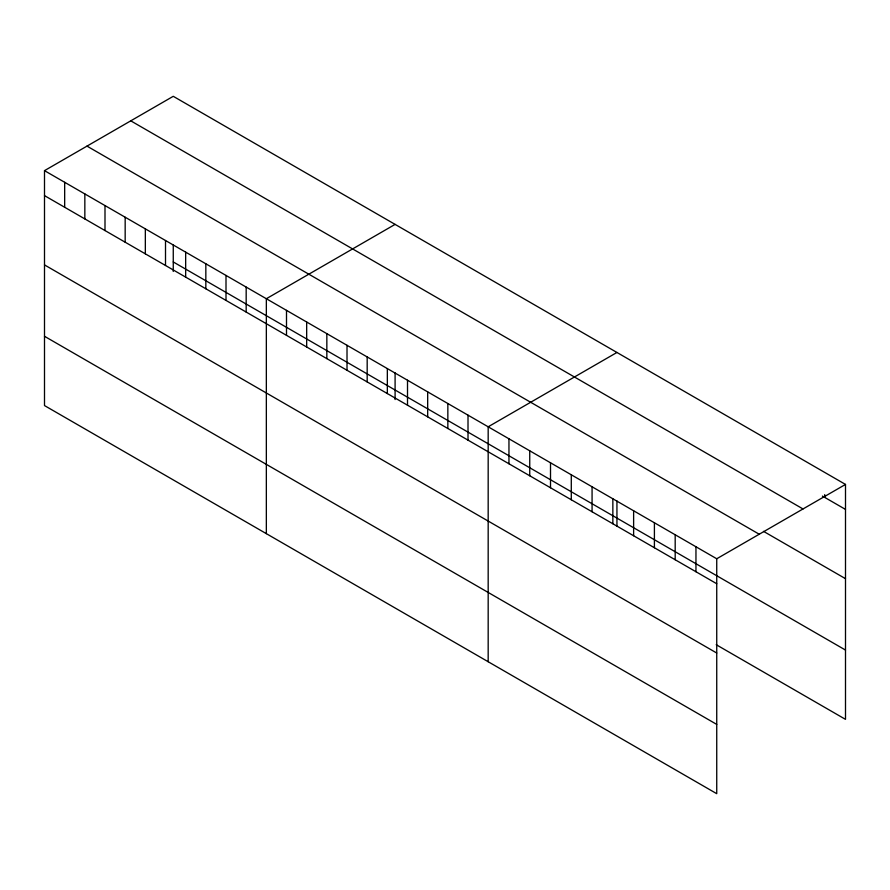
<?xml version="1.0" encoding="UTF-8"?>
<svg xmlns="http://www.w3.org/2000/svg" width="890" height="890" viewBox="0 0 890 890"><rect width="100%" height="100%" fill="white"/><g stroke="black" fill="none" stroke-linecap="round" stroke-linejoin="round"><path stroke-width="1.33" d="M44.5 170.646L716.739 558.764L716.739 793.691L44.5 405.573L44.5 170.646L173.261 96.309L845.5 484.427L845.5 719.354L716.216 644.705M395.093 224.391L266.344 298.728L266.344 533.655M616.937 352.462L488.176 426.8L488.176 661.726M716.739 558.764L845.5 484.427M822.416 496.075L845.5 509.403M130.763 120.84L803.014 508.958M763.542 531.363L845.5 578.678M86.986 146.116L759.237 534.234M173.261 261.949L845.5 650.067M44.5 195.622L716.739 583.74M44.5 264.909L716.739 653.026M44.5 336.286L716.739 724.404M824.719 494.629L824.719 497.399M695.958 546.772L695.958 571.736M675.187 534.768L675.187 559.743M654.406 522.775L654.406 547.75M633.624 510.782L633.624 535.758M616.937 500.925L616.937 526.257M612.854 498.778L612.854 523.754M592.073 486.786L592.073 511.761M571.291 474.793L571.291 499.768M550.51 462.789L550.51 487.764M529.739 450.796L529.739 475.772M508.958 438.803L508.958 463.779M468.007 415.163L468.007 440.138M447.848 403.515L447.848 428.491M427.678 391.878L427.678 416.843M407.509 380.23L407.509 405.206M395.093 372.843L395.093 399.543M387.339 368.582L387.339 393.558M367.181 356.946L367.181 381.921M347.011 345.298L347.011 370.273M326.841 333.661L326.841 358.626M306.672 322.013L306.672 346.989M286.502 310.365L286.502 335.341M246.174 287.081L246.174 312.056M226.004 275.444L226.004 300.408M205.835 263.796L205.835 288.772M185.665 252.148L185.665 277.124M173.261 244.772L173.261 271.461M165.507 240.511L165.507 265.487M145.337 228.864L145.337 253.839M125.167 217.227L125.167 242.191M104.998 205.579L104.998 230.555M84.839 193.931L84.839 218.907M64.67 182.294L64.67 207.27"/></g></svg>
